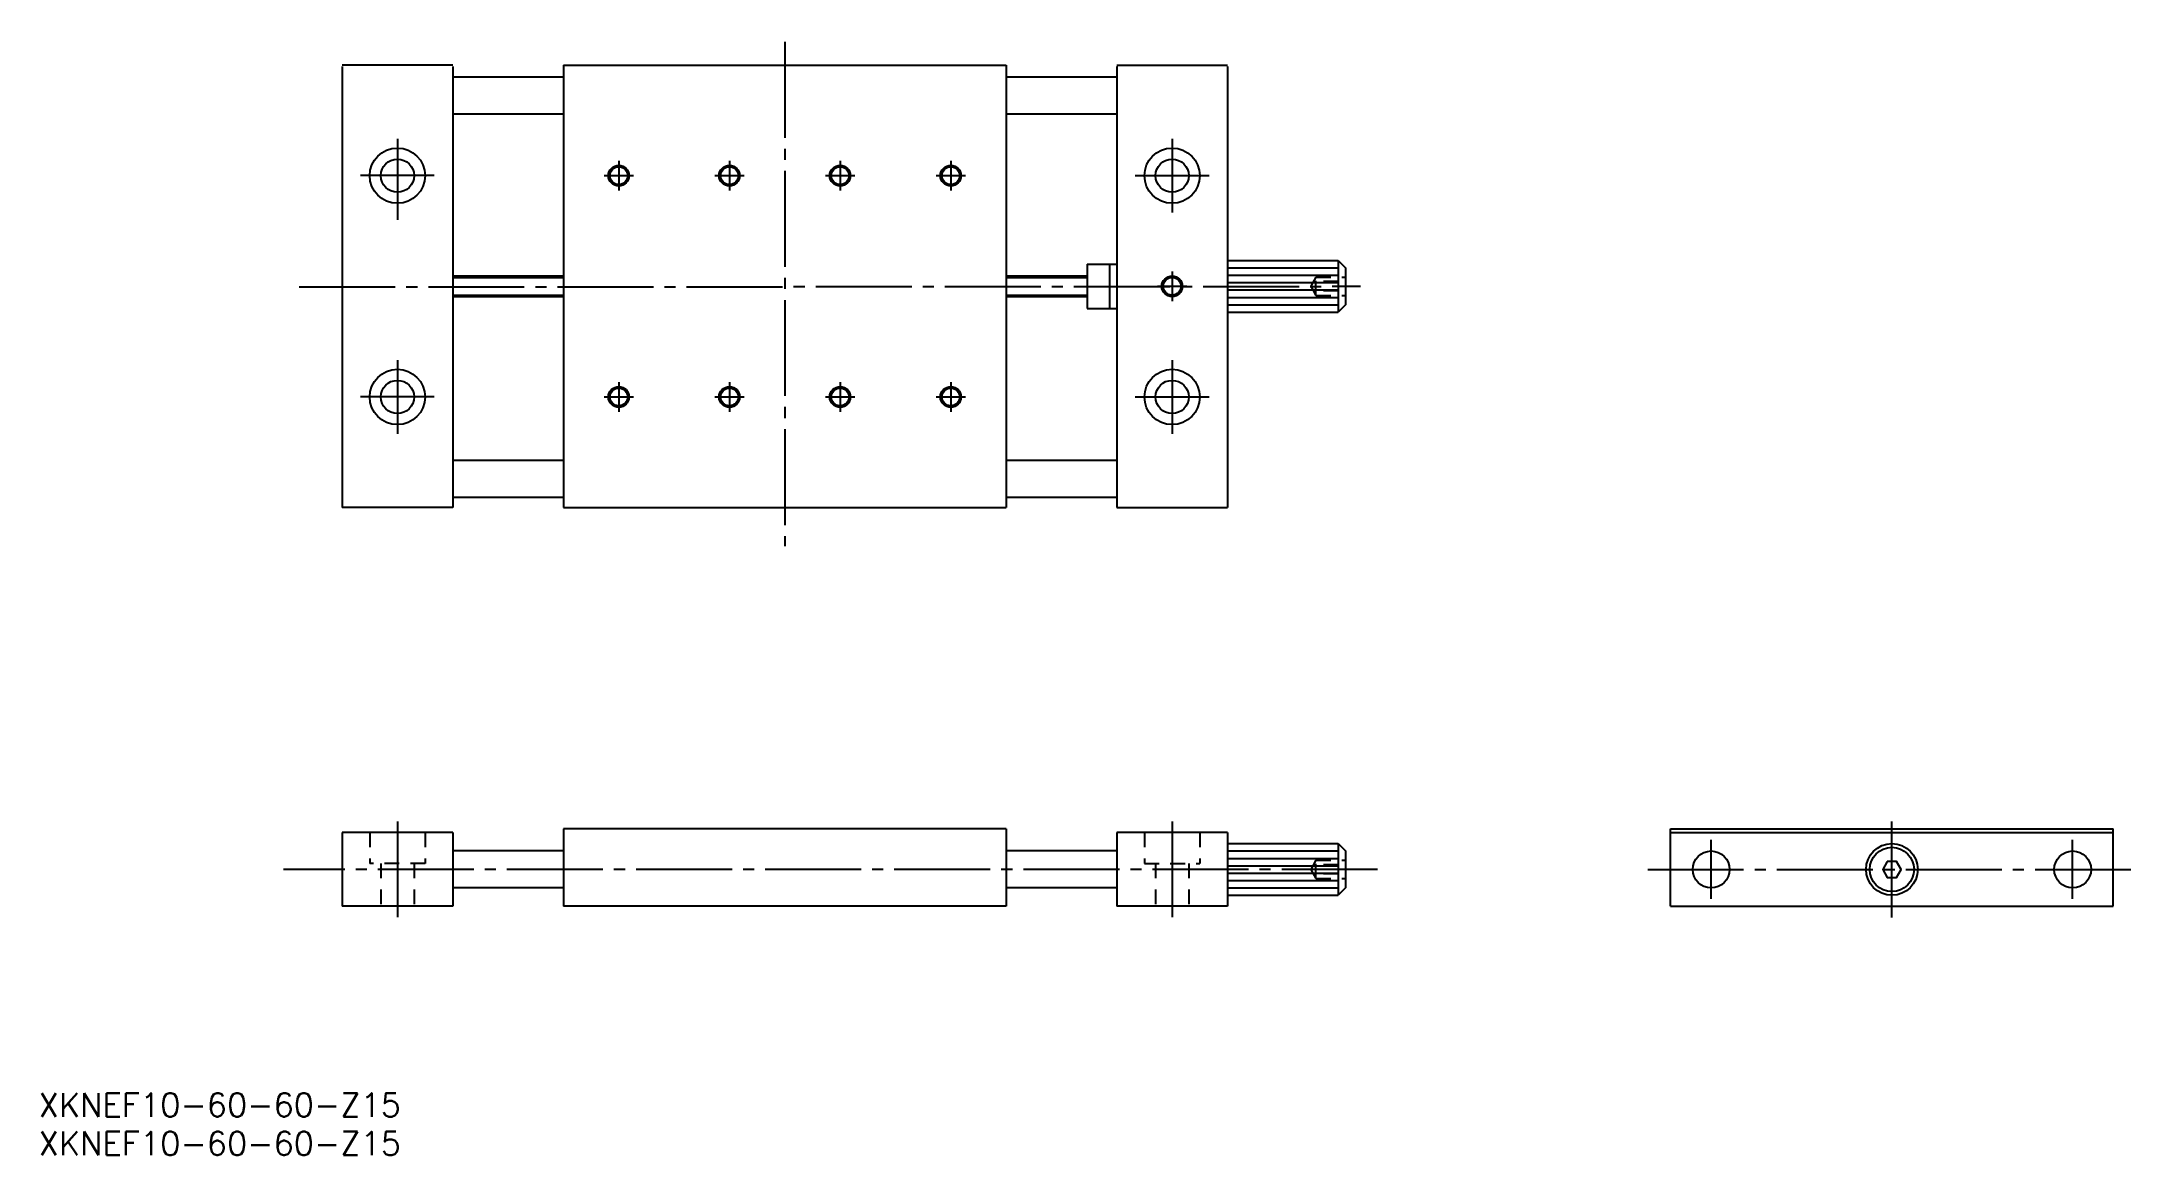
# Model space of a CAD drawing. Extents: x -6 to 278, y 18 to 169.
import ezdxf

# ---------------------------------------------------------------- set-up
doc = ezdxf.new("R2010")
doc.units = 0
doc.linetypes.add('CENTER', pattern=[17.5, 13, -1.5, 1.5, -1.5])
doc.linetypes.add('DASHED', pattern=[3.5, 2, -1.5])
doc.layers.get('0').update_dxf_attribs({"linetype": 'CONTINUOUS'})
doc.layers.add('CENTER', color=1, linetype='CENTER')
doc.styles.get("Standard").update_dxf_attribs({"font": 'txt.shx', "bigfont": 'extfont.shx'})

msp = doc.modelspace()

# ---------------------------------------------------------------- linework, layer by layer
at = {"color": 7, "linetype": 'CONTINUOUS'}
for p, q in [((50, 165.79), (35, 165.79)), ((35, 165.6), (35, 105.79)), ((50, 165.6), (50, 105.79)), ((65, 165.79), (125, 165.79)), ((65, 165.79), (65, 105.79)), ((125, 165.79), (125, 105.79)), ((140, 165.79), (155, 165.79)), ((140, 165.6), (140, 105.79)), ((155, 165.6), (155, 105.79)), ((50, 164.19), (65, 164.19)), ((125, 164.19), (140, 164.19)), ((50, 159.19), (65, 159.19)), ((125, 159.19), (140, 159.19)), ((155, 139.29), (170, 139.29)), ((170, 139.29), (171, 138.29)), ((170, 139.29), (170, 132.29)), ((50, 137.19), (65, 137.19)), ((125, 137.19), (136, 137.19)), ((136, 138.79), (136, 132.79)), ((136, 138.79), (140, 138.79)), ((139, 138.79), (139, 132.79)), ((171, 138.29), (171, 133.29)), ((50, 134.39), (65, 134.39)), ((125, 134.39), (136, 134.39)), ((171, 133.29), (170, 132.29)), ((136, 132.79), (140, 132.79)), ((155, 132.29), (170, 132.29)), ((50, 112.21), (65, 112.21)), ((125, 112.21), (140, 112.21)), ((50, 105.79), (35, 105.79)), ((50, 107.21), (65, 107.21)), ((65, 105.79), (125, 105.79)), ((125, 107.21), (140, 107.21)), ((140, 105.79), (155, 105.79)), ((50, 61.74), (35, 61.74)), ((35, 61.74), (35, 51.74)), ((50, 61.74), (50, 51.74)), ((125, 62.24), (65, 62.24)), ((65, 62.24), (65, 51.74)), ((125, 62.24), (125, 51.74)), ((155, 61.74), (140, 61.74)), ((140, 61.74), (140, 51.74)), ((155, 61.74), (155, 51.74)), ((155, 60.24), (170, 60.24)), ((170, 60.24), (171, 59.24)), ((170, 60.24), (170, 53.24)), ((215.06, 62.24), (275.06, 62.24)), ((215.06, 51.74), (215.06, 62.24)), ((215.06, 61.74), (275.06, 61.74)), ((275.06, 51.74), (275.06, 62.24)), ((65, 59.24), (50, 59.24)), ((140, 59.24), (125, 59.24)), ((171, 59.24), (171, 54.24)), ((65, 54.24), (50, 54.24)), ((140, 54.24), (125, 54.24)), ((171, 54.24), (170, 53.24)), ((50, 51.74), (35, 51.74)), ((125, 51.74), (65, 51.74)), ((155, 51.74), (140, 51.74)), ((155, 53.24), (170, 53.24)), ((215.06, 51.74), (275.06, 51.74))]:
    msp.add_line(p, q, dxfattribs=at)
at = {"color": 3, "linetype": 'CONTINUOUS'}
for p, q in [((50, 136.99), (65, 136.99)), ((125, 136.99), (136, 136.99)), ((155, 138.29), (170, 138.29)), ((155, 137.29), (170, 137.29)), ((155, 136.29), (170, 136.29)), ((50, 134.59), (65, 134.59)), ((125, 134.59), (136, 134.59)), ((155, 135.29), (170, 135.29)), ((155, 134.29), (170, 134.29)), ((155, 133.29), (170, 133.29)), ((155, 59.24), (170, 59.24)), ((155, 58.24), (170, 58.24)), ((155, 57.24), (170, 57.24)), ((155, 56.24), (170, 56.24)), ((155, 55.24), (170, 55.24)), ((155, 54.24), (170, 54.24))]:
    msp.add_line(p, q, dxfattribs=at)
at = {"color": 3, "linetype": 'DASHED'}
for p, q in [((167, 137.04), (166.28, 135.79)), ((167, 134.54), (167, 137.04)), ((167, 137.04), (171, 137.04)), ((170, 136.42), (167, 136.42)), ((166.28, 135.79), (167, 134.54)), ((170, 135.17), (167, 135.17)), ((167, 134.54), (171, 134.54)), ((38.75, 61.74), (38.75, 57.54)), ((46.25, 61.74), (46.25, 57.54)), ((143.75, 61.74), (143.75, 57.54)), ((151.25, 61.74), (151.25, 57.54)), ((46.25, 57.54), (38.75, 57.54)), ((40.25, 57.54), (40.25, 51.74)), ((44.75, 57.54), (44.75, 51.74)), ((143.75, 57.54), (151.25, 57.54)), ((145.25, 57.54), (145.25, 51.74)), ((149.75, 57.54), (149.75, 51.74)), ((167, 57.99), (166.28, 56.74)), ((166.28, 56.74), (167, 55.49)), ((167, 55.49), (167, 57.99)), ((167, 57.99), (171, 57.99)), ((170, 57.37), (167, 57.37)), ((170, 56.12), (167, 56.12)), ((167, 55.49), (171, 55.49))]:
    msp.add_line(p, q, dxfattribs=at)
at = {"color": 3, "linetype": 'CONTINUOUS'}
msp.add_lwpolyline([(244.44, 57.83), (243.81, 56.74), (244.44, 55.66), (245.69, 55.66), (246.31, 56.74), (245.69, 57.83)], close=True, dxfattribs=at)
for centre, radius in [((42.5, 150.79), 3.75), ((147.5, 150.79), 3.75), ((72.5, 150.79), 1.4), ((72.5, 150.79), 1.4), ((87.5, 150.79), 1.4), ((87.5, 150.79), 1.4), ((102.5, 150.79), 1.4), ((102.5, 150.79), 1.4), ((117.5, 150.79), 1.4), ((117.5, 150.79), 1.4), ((147.5, 135.79), 1.4), ((147.5, 135.79), 1.4), ((42.5, 120.79), 3.75), ((72.5, 120.79), 1.4), ((72.5, 120.79), 1.4), ((87.5, 120.79), 1.4), ((87.5, 120.79), 1.4), ((102.5, 120.79), 1.4), ((102.5, 120.79), 1.4), ((117.5, 120.79), 1.4), ((117.5, 120.79), 1.4), ((147.5, 120.79), 3.75)]:
    msp.add_circle(centre, radius, dxfattribs=at)
at = {"color": 7, "linetype": 'CONTINUOUS'}
for centre, radius in [((42.5, 150.79), 2.25), ((72.5, 150.79), 1.2), ((72.5, 150.79), 1.2), ((87.5, 150.79), 1.2), ((87.5, 150.79), 1.2), ((102.5, 150.79), 1.2), ((102.5, 150.79), 1.2), ((117.5, 150.79), 1.2), ((117.5, 150.79), 1.2), ((147.5, 150.79), 2.25), ((147.5, 135.79), 1.2), ((147.5, 135.79), 1.2), ((42.5, 120.79), 2.25), ((72.5, 120.79), 1.2), ((72.5, 120.79), 1.2), ((87.5, 120.79), 1.2), ((87.5, 120.79), 1.2), ((102.5, 120.79), 1.2), ((102.5, 120.79), 1.2), ((117.5, 120.79), 1.2), ((117.5, 120.79), 1.2), ((147.5, 120.79), 2.25), ((245.06, 56.74), 3.5), ((245.06, 56.74), 3), ((220.56, 56.74), 2.5), ((269.56, 56.74), 2.5)]:
    msp.add_circle(centre, radius, dxfattribs=at)
at = {"layer": 'CENTER', "color": 1, "linetype": 'CENTER'}
for p, q in [((95, 168.93), (95, 100.56)), ((42.5, 155.79), (42.5, 144.79)), ((147.5, 155.79), (147.5, 145.79)), ((47.5, 150.79), (37.5, 150.79)), ((70.5, 150.79), (74.5, 150.79)), ((72.5, 152.79), (72.5, 148.79)), ((85.5, 150.79), (89.5, 150.79)), ((87.5, 152.79), (87.5, 148.79)), ((100.5, 150.79), (104.5, 150.79)), ((102.5, 152.79), (102.5, 148.79)), ((115.5, 150.79), (119.5, 150.79)), ((117.5, 152.79), (117.5, 148.79)), ((142.5, 150.79), (152.5, 150.79)), ((147.5, 137.79), (147.5, 133.79)), ((29.2, 135.7), (173.03, 135.79)), ((29.2, 135.7), (173.03, 135.79)), ((145.5, 135.79), (149.5, 135.79)), ((42.5, 125.79), (42.5, 115.79)), ((147.5, 125.79), (147.5, 115.79)), ((72.5, 122.79), (72.5, 118.79)), ((87.5, 122.79), (87.5, 118.79)), ((102.5, 122.79), (102.5, 118.79)), ((117.5, 122.79), (117.5, 118.79)), ((47.5, 120.79), (37.5, 120.79)), ((70.5, 120.79), (74.5, 120.79)), ((85.5, 120.79), (89.5, 120.79)), ((100.5, 120.79), (104.5, 120.79)), ((115.5, 120.79), (119.5, 120.79)), ((142.5, 120.79), (152.5, 120.79)), ((42.5, 63.25), (42.5, 49.02)), ((147.5, 63.25), (147.5, 49.02)), ((245.06, 50.24), (245.06, 63.74)), ((220.56, 52.74), (220.56, 60.74)), ((269.56, 52.74), (269.56, 60.74)), ((175.35, 56.74), (27.07, 56.74)), ((211.96, 56.74), (277.89, 56.74))]:
    msp.add_line(p, q, dxfattribs=at)

# ---------------------------------------------------------------- texts
at = {"color": 7, "linetype": 'CONTINUOUS'}
for p in [(-6.11, 23.22), (-6.11, 18)]:
    msp.add_text('XKNEF10-60-60-Z15', height=3.2, dxfattribs=at).set_placement(p)

doc.saveas('drawing.dxf')
